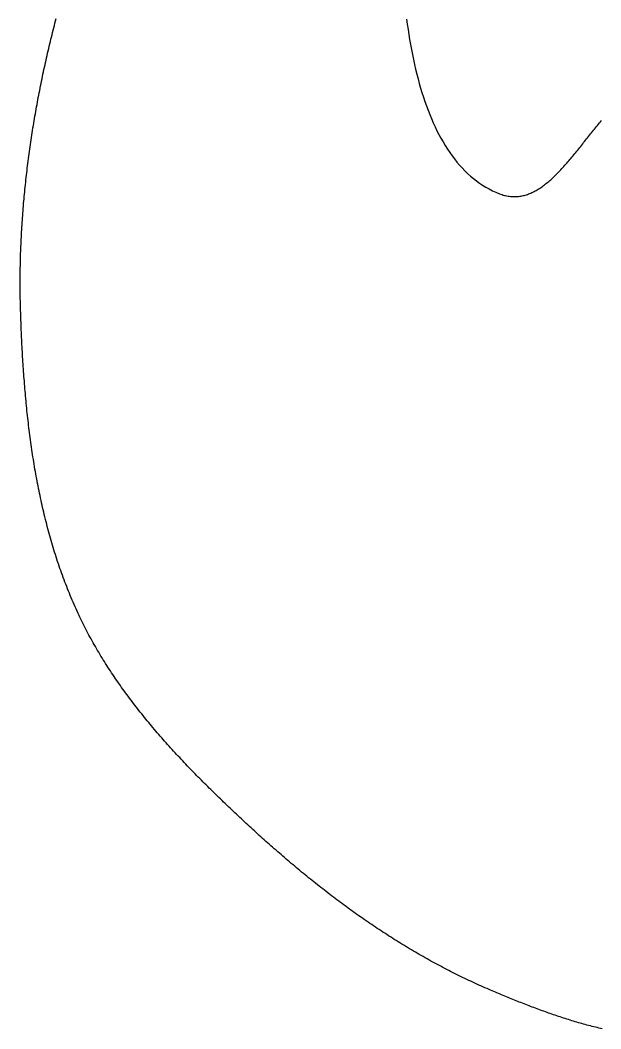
# Model space of a CAD drawing. Extents: x -91 to 271, y -72 to 72.
# Drawn here: x -47.96 to -41.21, y 27.05 to 38.76 of the extents above; entities that cross this region are included whole.
import ezdxf

# ---------------------------------------------------------------- set-up
doc = ezdxf.new("R2010")
doc.units = 0
doc.layers.get('0').update_dxf_attribs({"linetype": 'CONTINUOUS'})

# ---------------------------------------------------------------- blocks, each defined once
blk = doc.blocks.new('A$C4F693466')
at = {"color": 7}
for points in [[(-3.12837, 47.2829, 0), (-3.10276, 47.2947, 0), (-3.0771, 47.3063, 0), (-3.05137, 47.3179, 0), (-3.02559, 47.3293, 0), (-2.99975, 47.3405, 0), (-2.97386, 47.3516, 0), (-2.94791, 47.3626, 0), (-2.9219, 47.3734, 0), (-2.89584, 47.3841, 0), (-2.86973, 47.3947, 0), (-2.84356, 47.4052, 0), (-2.81734, 47.4155, 0), (-2.79107, 47.4257, 0), (-2.76475, 47.4357, 0), (-2.73838, 47.4457, 0), (-2.71196, 47.4555, 0), (-2.68549, 47.4651, 0), (-2.65897, 47.4747, 0), (-2.6324, 47.4841, 0), (-2.60578, 47.4934, 0), (-2.57912, 47.5026, 0), (-2.55241, 47.5117, 0), (-2.52565, 47.5206, 0), (-2.49885, 47.5294, 0), (-2.47201, 47.5381, 0), (-2.44512, 47.5467, 0), (-2.41818, 47.5552, 0), (-2.39121, 47.5635, 0), (-2.36419, 47.5718, 0), (-2.33713, 47.5799, 0), (-2.31003, 47.5879, 0), (-2.28289, 47.5958, 0), (-2.25571, 47.6035, 0), (-2.2285, 47.6112, 0), (-2.20124, 47.6188, 0), (-2.17394, 47.6262, 0), (-2.14661, 47.6335, 0), (-2.11924, 47.6408, 0), (-2.09184, 47.6479, 0), (-2.0644, 47.6549, 0), (-2.03693, 47.6618, 0), (-2.00942, 47.6686, 0), (-1.98187, 47.6753, 0), (-1.9543, 47.6819, 0), (-1.92669, 47.6884, 0), (-1.89905, 47.6948, 0), (-1.87138, 47.701, 0), (-1.84368, 47.7072, 0), (-1.81595, 47.7133, 0), (-1.78819, 47.7193, 0), (-1.7604, 47.7252, 0), (-1.73258, 47.731, 0), (-1.70474, 47.7367, 0), (-1.67687, 47.7423, 0), (-1.64897, 47.7478, 0), (-1.62105, 47.7532, 0), (-1.5931, 47.7585, 0), (-1.56513, 47.7638, 0), (-1.53713, 47.7689, 0), (-1.50911, 47.7739, 0), (-1.48107, 47.7789, 0), (-1.45301, 47.7838, 0), (-1.42492, 47.7886, 0), (-1.39682, 47.7933, 0), (-1.36869, 47.7979, 0), (-1.34055, 47.8024, 0), (-1.31238, 47.8068, 0), (-1.2842, 47.8112, 0), (-1.256, 47.8155, 0), (-1.22778, 47.8197, 0), (-1.19955, 47.8238, 0), (-1.1713, 47.8278, 0), (-1.14303, 47.8318, 0), (-1.11475, 47.8356, 0), (-1.08646, 47.8394, 0), (-1.05815, 47.8431, 0), (-1.02983, 47.8468, 0), (-1.0015, 47.8504, 0), (-0.973155, 47.8538, 0), (-0.9448, 47.8573, 0), (-0.916435, 47.8606, 0), (-0.88806, 47.8639, 0), (-0.859676, 47.8671, 0), (-0.831284, 47.8702, 0), (-0.802883, 47.8733, 0), (-0.774475, 47.8763, 0), (-0.746061, 47.8792, 0), (-0.71764, 47.8821, 0), (-0.689214, 47.8849, 0), (-0.660783, 47.8876, 0), (-0.632348, 47.8903, 0), (-0.603909, 47.8929, 0), (-0.575467, 47.8954, 0), (-0.547023, 47.8979, 0), (-0.518577, 47.9003, 0), (-0.490129, 47.9027, 0), (-0.461681, 47.905, 0), (-0.433233, 47.9072, 0), (-0.404786, 47.9094, 0), (-0.37634, 47.9115, 0), (-0.347896, 47.9136, 0), (-0.319454, 47.9156, 0), (-0.291015, 47.9176, 0), (-0.26258, 47.9195, 0), (-0.234149, 47.9214, 0), (-0.205723, 47.9232, 0), (-0.177302, 47.9249, 0), (-0.148888, 47.9266, 0), (-0.12048, 47.9283, 0), (-0.09208, 47.9299, 0), (-0.063687, 47.9314, 0), (-0.035304, 47.9329, 0), (-0.006929, 47.9344, 0), (0.021436, 47.9358, 0), (0.049791, 47.9372, 0), (0.078134, 47.9385, 0), (0.106466, 47.9398, 0), (0.134786, 47.9411, 0), (0.163093, 47.9423, 0), (0.191387, 47.9434, 0), (0.219666, 47.9446, 0), (0.247931, 47.9456, 0), (0.276181, 47.9467, 0), (0.304414, 47.9477, 0), (0.332632, 47.9487, 0), (0.360832, 47.9496, 0), (0.389014, 47.9505, 0)], [(0.389014, 47.9505, 0), (0.41654, 47.9514, 0), (0.44407, 47.9521, 0), (0.471605, 47.9528, 0), (0.499145, 47.9534, 0), (0.526689, 47.9539, 0), (0.554236, 47.9544, 0), (0.581788, 47.9548, 0), (0.609344, 47.9551, 0), (0.636903, 47.9553, 0), (0.664466, 47.9555, 0), (0.692031, 47.9555, 0), (0.7196, 47.9555, 0), (0.747171, 47.9555, 0), (0.774745, 47.9553, 0), (0.802321, 47.9551, 0), (0.8299, 47.9548, 0), (0.85748, 47.9544, 0), (0.885062, 47.954, 0), (0.912646, 47.9535, 0), (0.940231, 47.9529, 0), (0.967817, 47.9523, 0), (0.995405, 47.9515, 0), (1.02299, 47.9507, 0), (1.05058, 47.9499, 0), (1.07817, 47.9489, 0), (1.10576, 47.9479, 0), (1.13335, 47.9468, 0), (1.16094, 47.9457, 0), (1.18853, 47.9445, 0), (1.21612, 47.9432, 0), (1.2437, 47.9418, 0), (1.27129, 47.9404, 0), (1.29888, 47.9388, 0), (1.32646, 47.9373, 0), (1.35404, 47.9356, 0), (1.38162, 47.9339, 0), (1.4092, 47.9321, 0), (1.43678, 47.9303, 0), (1.46435, 47.9284, 0), (1.49193, 47.9264, 0), (1.51949, 47.9243, 0), (1.54706, 47.9222, 0), (1.57462, 47.92, 0), (1.60218, 47.9177, 0), (1.62974, 47.9154, 0), (1.65729, 47.913, 0), (1.68484, 47.9106, 0), (1.71239, 47.908, 0), (1.73993, 47.9055, 0), (1.76746, 47.9028, 0), (1.795, 47.9001, 0), (1.82252, 47.8973, 0), (1.85004, 47.8944, 0), (1.87756, 47.8915, 0), (1.90507, 47.8885, 0), (1.93258, 47.8855, 0), (1.96008, 47.8824, 0), (1.98757, 47.8792, 0), (2.01506, 47.8759, 0), (2.04254, 47.8726, 0), (2.07001, 47.8693, 0), (2.09748, 47.8658, 0), (2.12494, 47.8623, 0), (2.1524, 47.8588, 0), (2.17984, 47.8552, 0), (2.20728, 47.8515, 0), (2.23471, 47.8477, 0), (2.26213, 47.8439, 0), (2.28955, 47.84, 0), (2.31695, 47.8361, 0), (2.34435, 47.8321, 0), (2.37174, 47.8281, 0), (2.39912, 47.8239, 0), (2.42649, 47.8198, 0), (2.45385, 47.8155, 0), (2.4812, 47.8112, 0), (2.50855, 47.8069, 0), (2.53588, 47.8024, 0), (2.5632, 47.798, 0), (2.59051, 47.7934, 0), (2.61782, 47.7888, 0), (2.64511, 47.7842, 0), (2.67239, 47.7795, 0), (2.69965, 47.7747, 0), (2.72691, 47.7699, 0), (2.75416, 47.765, 0), (2.78139, 47.76, 0), (2.80862, 47.755, 0), (2.83583, 47.7499, 0), (2.86302, 47.7448, 0), (2.89021, 47.7396, 0), (2.91738, 47.7344, 0), (2.94454, 47.7291, 0), (2.97169, 47.7238, 0), (2.99882, 47.7184, 0), (3.02595, 47.7129, 0), (3.05305, 47.7074, 0), (3.08015, 47.7018, 0), (3.10723, 47.6962, 0), (3.13429, 47.6905, 0), (3.16134, 47.6847, 0), (3.18838, 47.6789, 0), (3.2154, 47.6731, 0), (3.2424, 47.6672, 0), (3.2694, 47.6612, 0), (3.29637, 47.6552, 0), (3.32333, 47.6492, 0), (3.35028, 47.643, 0), (3.3772, 47.6369, 0), (3.40412, 47.6306, 0), (3.43101, 47.6244, 0), (3.45789, 47.618, 0), (3.48476, 47.6117, 0), (3.5116, 47.6052, 0), (3.53843, 47.5987, 0), (3.56524, 47.5922, 0), (3.59204, 47.5856, 0), (3.61881, 47.579, 0), (3.64557, 47.5723, 0), (3.67231, 47.5655, 0), (3.69903, 47.5587, 0), (3.72574, 47.5519, 0), (3.75242, 47.545, 0), (3.77909, 47.538, 0)], [(-5.65469, 45.2361, 0), (-5.63737, 45.2549, 0), (-5.62002, 45.2738, 0), (-5.60265, 45.2927, 0), (-5.58524, 45.3115, 0), (-5.5678, 45.3304, 0), (-5.55033, 45.3492, 0), (-5.53283, 45.368, 0), (-5.51529, 45.3869, 0), (-5.49773, 45.4057, 0), (-5.48014, 45.4245, 0), (-5.46251, 45.4433, 0), (-5.44485, 45.4621, 0), (-5.42716, 45.4808, 0), (-5.40944, 45.4996, 0), (-5.39168, 45.5183, 0), (-5.37389, 45.537, 0), (-5.35607, 45.5557, 0), (-5.33821, 45.5744, 0), (-5.32032, 45.593, 0), (-5.3024, 45.6117, 0), (-5.28444, 45.6303, 0), (-5.26644, 45.6489, 0), (-5.24841, 45.6675, 0), (-5.23035, 45.686, 0), (-5.21225, 45.7045, 0), (-5.19411, 45.723, 0), (-5.17594, 45.7415, 0), (-5.15773, 45.7599, 0), (-5.13948, 45.7783, 0), (-5.1212, 45.7967, 0), (-5.10288, 45.8151, 0), (-5.08452, 45.8334, 0), (-5.06613, 45.8516, 0), (-5.04769, 45.8699, 0), (-5.02922, 45.8881, 0), (-5.01071, 45.9063, 0), (-4.99216, 45.9244, 0), (-4.97357, 45.9425, 0), (-4.95494, 45.9606, 0), (-4.93627, 45.9786, 0), (-4.91756, 45.9966, 0), (-4.89881, 46.0145, 0), (-4.88002, 46.0324, 0), (-4.86119, 46.0502, 0), (-4.84232, 46.068, 0), (-4.82341, 46.0858, 0), (-4.80445, 46.1035, 0), (-4.78545, 46.1212, 0), (-4.76641, 46.1388, 0), (-4.74733, 46.1563, 0), (-4.72821, 46.1739, 0), (-4.70904, 46.1913, 0), (-4.68983, 46.2087, 0), (-4.67057, 46.2261, 0), (-4.65127, 46.2434, 0), (-4.63193, 46.2606, 0), (-4.61254, 46.2778, 0), (-4.59311, 46.2949, 0), (-4.57363, 46.312, 0), (-4.55411, 46.329, 0), (-4.53454, 46.346, 0), (-4.51492, 46.3629, 0), (-4.49526, 46.3797, 0), (-4.47556, 46.3965, 0), (-4.4558, 46.4132, 0), (-4.436, 46.4298, 0), (-4.41615, 46.4464, 0), (-4.39626, 46.4629, 0), (-4.37631, 46.4793, 0), (-4.35632, 46.4957, 0), (-4.33628, 46.512, 0), (-4.31619, 46.5282, 0), (-4.29606, 46.5443, 0), (-4.27587, 46.5604, 0), (-4.25564, 46.5764, 0), (-4.23535, 46.5923, 0), (-4.21501, 46.6082, 0), (-4.19463, 46.624, 0), (-4.17419, 46.6397, 0), (-4.1537, 46.6553, 0), (-4.13317, 46.6708, 0), (-4.11258, 46.6863, 0), (-4.09193, 46.7017, 0), (-4.07124, 46.717, 0), (-4.05049, 46.7322, 0), (-4.0297, 46.7473, 0), (-4.00885, 46.7624, 0), (-3.98794, 46.7773, 0), (-3.96698, 46.7922, 0), (-3.94597, 46.807, 0), (-3.92491, 46.8217, 0), (-3.90379, 46.8363, 0), (-3.88262, 46.8508, 0), (-3.86139, 46.8652, 0), (-3.8401, 46.8795, 0), (-3.81877, 46.8937, 0), (-3.79737, 46.9079, 0), (-3.77592, 46.9219, 0), (-3.75442, 46.9358, 0), (-3.73286, 46.9497, 0), (-3.71124, 46.9634, 0), (-3.68956, 46.9771, 0), (-3.66783, 46.9906, 0), (-3.64604, 47.0041, 0), (-3.62419, 47.0174, 0), (-3.60228, 47.0306, 0), (-3.58032, 47.0438, 0), (-3.5583, 47.0568, 0), (-3.53622, 47.0697, 0), (-3.51407, 47.0825, 0), (-3.49187, 47.0952, 0), (-3.46962, 47.1078, 0), (-3.4473, 47.1203, 0), (-3.42492, 47.1327, 0), (-3.40248, 47.1449, 0), (-3.37997, 47.1571, 0), (-3.35741, 47.1691, 0), (-3.33479, 47.181, 0), (-3.3121, 47.1928, 0), (-3.28936, 47.2045, 0), (-3.26655, 47.2161, 0), (-3.24368, 47.2275, 0), (-3.22074, 47.2388, 0), (-3.19774, 47.25, 0), (-3.17468, 47.2611, 0), (-3.15156, 47.2721, 0), (-3.12837, 47.2829, 0)], [(-7.49695, 42.511, 0), (-7.48671, 42.5348, 0), (-7.47639, 42.5586, 0), (-7.46599, 42.5823, 0), (-7.45549, 42.606, 0), (-7.44491, 42.6296, 0), (-7.43424, 42.6532, 0), (-7.42349, 42.6768, 0), (-7.41265, 42.7003, 0), (-7.40172, 42.7238, 0), (-7.39071, 42.7473, 0), (-7.37962, 42.7707, 0), (-7.36845, 42.7941, 0), (-7.35719, 42.8175, 0), (-7.34584, 42.8408, 0), (-7.33442, 42.8641, 0), (-7.32292, 42.8873, 0), (-7.31133, 42.9105, 0), (-7.29966, 42.9337, 0), (-7.28792, 42.9568, 0), (-7.27609, 42.9799, 0), (-7.26419, 43.003, 0), (-7.2522, 43.026, 0), (-7.24014, 43.049, 0), (-7.22801, 43.0719, 0), (-7.21579, 43.0948, 0), (-7.2035, 43.1177, 0), (-7.19113, 43.1405, 0), (-7.17869, 43.1633, 0), (-7.16617, 43.1861, 0), (-7.15357, 43.2088, 0), (-7.14091, 43.2315, 0), (-7.12816, 43.2541, 0), (-7.11535, 43.2768, 0), (-7.10246, 43.2993, 0), (-7.0895, 43.3219, 0), (-7.07647, 43.3444, 0), (-7.06337, 43.3668, 0), (-7.0502, 43.3893, 0), (-7.03696, 43.4117, 0), (-7.02365, 43.434, 0), (-7.01026, 43.4563, 0), (-6.99681, 43.4786, 0), (-6.9833, 43.5008, 0), (-6.96971, 43.523, 0), (-6.95606, 43.5452, 0), (-6.94234, 43.5673, 0), (-6.92855, 43.5894, 0), (-6.9147, 43.6115, 0), (-6.90078, 43.6335, 0), (-6.8868, 43.6555, 0), (-6.87276, 43.6774, 0), (-6.85865, 43.6993, 0), (-6.84447, 43.7212, 0), (-6.83024, 43.743, 0), (-6.81594, 43.7648, 0), (-6.80158, 43.7866, 0), (-6.78716, 43.8083, 0), (-6.77268, 43.83, 0), (-6.75814, 43.8516, 0), (-6.74354, 43.8732, 0), (-6.72887, 43.8948, 0), (-6.71415, 43.9164, 0), (-6.69938, 43.9379, 0), (-6.68454, 43.9593, 0), (-6.66965, 43.9807, 0), (-6.6547, 44.0021, 0), (-6.63969, 44.0235, 0), (-6.62463, 44.0448, 0), (-6.60951, 44.0661, 0), (-6.59434, 44.0873, 0), (-6.57911, 44.1085, 0), (-6.56383, 44.1297, 0), (-6.54849, 44.1508, 0), (-6.5331, 44.1719, 0), (-6.51766, 44.1929, 0), (-6.50217, 44.2139, 0), (-6.48663, 44.2349, 0), (-6.47103, 44.2558, 0), (-6.45539, 44.2767, 0), (-6.43969, 44.2976, 0), (-6.42395, 44.3184, 0), (-6.40816, 44.3392, 0), (-6.39231, 44.36, 0), (-6.37642, 44.3807, 0), (-6.36049, 44.4014, 0), (-6.3445, 44.422, 0), (-6.32847, 44.4426, 0), (-6.31239, 44.4632, 0), (-6.29627, 44.4837, 0), (-6.2801, 44.5042, 0), (-6.26389, 44.5246, 0), (-6.24763, 44.5451, 0), (-6.23133, 44.5654, 0), (-6.21499, 44.5858, 0), (-6.1986, 44.6061, 0), (-6.18218, 44.6264, 0), (-6.16571, 44.6466, 0), (-6.1492, 44.6668, 0), (-6.13264, 44.6869, 0), (-6.11605, 44.707, 0), (-6.09942, 44.7271, 0), (-6.08275, 44.7472, 0), (-6.06604, 44.7672, 0), (-6.04929, 44.7871, 0), (-6.03251, 44.8071, 0), (-6.01569, 44.827, 0), (-5.99883, 44.8468, 0), (-5.98193, 44.8666, 0), (-5.965, 44.8864, 0), (-5.94804, 44.9062, 0), (-5.93104, 44.9259, 0), (-5.914, 44.9455, 0), (-5.89693, 44.9652, 0), (-5.87983, 44.9848, 0), (-5.86269, 45.0043, 0), (-5.84553, 45.0238, 0), (-5.82833, 45.0433, 0), (-5.8111, 45.0628, 0), (-5.79384, 45.0822, 0), (-5.77654, 45.1015, 0), (-5.75922, 45.1209, 0), (-5.74187, 45.1402, 0), (-5.72449, 45.1594, 0), (-5.70708, 45.1786, 0), (-5.68965, 45.1978, 0), (-5.67218, 45.217, 0), (-5.65469, 45.2361, 0)], [(3.77399, 43.469, 0), (3.71382, 43.4608, 0), (3.65399, 43.4521, 0), (3.59452, 43.443, 0), (3.53545, 43.4333, 0), (3.4768, 43.423, 0), (3.41859, 43.4123, 0), (3.36085, 43.401, 0), (3.30362, 43.3891, 0), (3.2469, 43.3767, 0), (3.19074, 43.3637, 0), (3.13516, 43.3501, 0), (3.08019, 43.3359, 0), (3.02584, 43.3211, 0), (2.97216, 43.3057, 0), (2.91916, 43.2897, 0), (2.86687, 43.2731, 0), (2.81532, 43.2558, 0), (2.76454, 43.2378, 0), (2.71455, 43.2192, 0), (2.66538, 43.1999, 0), (2.61705, 43.1799, 0), (2.5696, 43.1593, 0), (2.52304, 43.1379, 0), (2.47741, 43.1158, 0), (2.43273, 43.093, 0), (2.38903, 43.0695, 0), (2.34634, 43.0452, 0), (2.30467, 43.0202, 0), (2.26407, 42.9944, 0), (2.22455, 42.9678, 0), (2.18615, 42.9405, 0), (2.14888, 42.9124, 0), (2.11278, 42.8835, 0), (2.07786, 42.8537, 0), (2.04417, 42.8232, 0), (2.01173, 42.7918, 0), (1.98055, 42.7596, 0), (1.95068, 42.7265, 0), (1.92212, 42.6926, 0), (1.89493, 42.6578, 0), (1.86911, 42.6222, 0), (1.84469, 42.5856, 0), (1.82171, 42.5482, 0), (1.80018, 42.5098, 0), (1.78014, 42.4706, 0), (1.76162, 42.4304, 0), (1.74463, 42.3892, 0)], [(-7.95382, 41.1978, 0), (-7.94925, 41.2174, 0), (-7.94459, 41.237, 0), (-7.93985, 41.2566, 0), (-7.93502, 41.2762, 0), (-7.93011, 41.2957, 0), (-7.92512, 41.3153, 0), (-7.92005, 41.3348, 0), (-7.9149, 41.3544, 0), (-7.90967, 41.3739, 0), (-7.90436, 41.3934, 0), (-7.89898, 41.4129, 0), (-7.89352, 41.4324, 0), (-7.88799, 41.4519, 0), (-7.88238, 41.4713, 0), (-7.87671, 41.4908, 0), (-7.87096, 41.5102, 0), (-7.86515, 41.5296, 0), (-7.85927, 41.549, 0), (-7.85332, 41.5684, 0), (-7.8473, 41.5877, 0), (-7.84122, 41.6071, 0), (-7.83508, 41.6264, 0), (-7.82888, 41.6457, 0), (-7.82262, 41.6651, 0), (-7.81629, 41.6843, 0), (-7.80991, 41.7036, 0), (-7.80347, 41.7229, 0), (-7.79698, 41.7421, 0), (-7.79043, 41.7613, 0), (-7.78382, 41.7805, 0), (-7.77717, 41.7997, 0), (-7.77046, 41.8188, 0), (-7.7637, 41.838, 0), (-7.7569, 41.8571, 0), (-7.75004, 41.8762, 0), (-7.74314, 41.8952, 0), (-7.7362, 41.9143, 0), (-7.72921, 41.9333, 0), (-7.72217, 41.9523, 0), (-7.7151, 41.9713, 0), (-7.70798, 41.9903, 0), (-7.70082, 42.0092, 0), (-7.69363, 42.0282, 0), (-7.6864, 42.0471, 0), (-7.67913, 42.0659, 0), (-7.67183, 42.0848, 0), (-7.66449, 42.1036, 0), (-7.65712, 42.1224, 0), (-7.64972, 42.1412, 0), (-7.64229, 42.1599, 0), (-7.63483, 42.1787, 0), (-7.62735, 42.1974, 0), (-7.61983, 42.216, 0), (-7.61229, 42.2347, 0), (-7.60473, 42.2533, 0), (-7.59714, 42.2719, 0), (-7.58954, 42.2905, 0), (-7.58191, 42.309, 0), (-7.57426, 42.3275, 0), (-7.56659, 42.346, 0), (-7.5589, 42.3645, 0), (-7.5512, 42.3829, 0), (-7.54349, 42.4013, 0), (-7.53576, 42.4196, 0), (-7.52802, 42.438, 0), (-7.52026, 42.4563, 0), (-7.5125, 42.4746, 0), (-7.50473, 42.4928, 0), (-7.49695, 42.511, 0)], [(1.74463, 42.3892, 0), (1.73926, 42.3749, 0), (1.73439, 42.3606, 0), (1.72999, 42.3464, 0), (1.72606, 42.3323, 0), (1.7226, 42.3183, 0), (1.7196, 42.3043, 0), (1.71706, 42.2904, 0), (1.71496, 42.2766, 0), (1.71331, 42.2629, 0), (1.7121, 42.2492, 0), (1.71131, 42.2356, 0), (1.71095, 42.222, 0), (1.71101, 42.2086, 0), (1.71148, 42.1952, 0), (1.71235, 42.1818, 0), (1.71363, 42.1685, 0), (1.7153, 42.1553, 0), (1.71736, 42.1422, 0), (1.7198, 42.1291, 0), (1.72262, 42.1161, 0), (1.72581, 42.1031, 0), (1.72936, 42.0902, 0), (1.73327, 42.0773, 0), (1.73754, 42.0645, 0), (1.74215, 42.0517, 0), (1.7471, 42.039, 0), (1.75238, 42.0264, 0), (1.758, 42.0138, 0), (1.76393, 42.0012, 0), (1.77018, 41.9887, 0), (1.77674, 41.9763, 0), (1.78361, 41.9639, 0), (1.79077, 41.9515, 0), (1.79823, 41.9392, 0), (1.80597, 41.9269, 0), (1.81399, 41.9147, 0), (1.82229, 41.9025, 0), (1.83086, 41.8903, 0), (1.83968, 41.8782, 0), (1.84876, 41.8661, 0), (1.8581, 41.8541, 0), (1.86767, 41.8421, 0), (1.87749, 41.8301, 0), (1.88753, 41.8182, 0), (1.89781, 41.8063, 0), (1.9083, 41.7944, 0), (1.91901, 41.7825, 0), (1.92992, 41.7707, 0), (1.94104, 41.7589, 0), (1.95235, 41.7472, 0), (1.96385, 41.7354, 0), (1.97553, 41.7237, 0), (1.9874, 41.712, 0), (1.99943, 41.7003, 0), (2.01163, 41.6887, 0), (2.02399, 41.677, 0), (2.03651, 41.6654, 0), (2.04917, 41.6538, 0), (2.06197, 41.6423, 0), (2.07491, 41.6307, 0), (2.08798, 41.6191, 0), (2.10117, 41.6076, 0), (2.11448, 41.5961, 0), (2.12791, 41.5846, 0), (2.14143, 41.5731, 0), (2.15506, 41.5616, 0), (2.16878, 41.5501, 0), (2.18259, 41.5386, 0), (2.19648, 41.5271, 0), (2.21044, 41.5156, 0), (2.22448, 41.5042, 0), (2.23857, 41.4927, 0), (2.25273, 41.4812, 0), (2.26694, 41.4698, 0), (2.28119, 41.4583, 0), (2.29548, 41.4468, 0), (2.3098, 41.4353, 0), (2.32416, 41.4239, 0), (2.33853, 41.4124, 0), (2.35292, 41.4009, 0), (2.36731, 41.3894, 0), (2.38172, 41.3779, 0), (2.39611, 41.3663, 0), (2.4105, 41.3548, 0), (2.42488, 41.3433, 0), (2.43923, 41.3317, 0), (2.45356, 41.3201, 0), (2.46785, 41.3086, 0), (2.48211, 41.297, 0), (2.49632, 41.2853, 0), (2.51048, 41.2737, 0), (2.52458, 41.262, 0), (2.53862, 41.2504, 0), (2.55259, 41.2386, 0), (2.56649, 41.2269, 0), (2.5803, 41.2152, 0), (2.59403, 41.2034, 0)]]:
    blk.add_polyline3d(points, dxfattribs=at)

msp = doc.modelspace()

# ---------------------------------------------------------------- block references
at = {"rotation": 90}
msp.add_blockref('A$C4F693466', (0, 35), dxfattribs=at)

doc.saveas('drawing.dxf')
